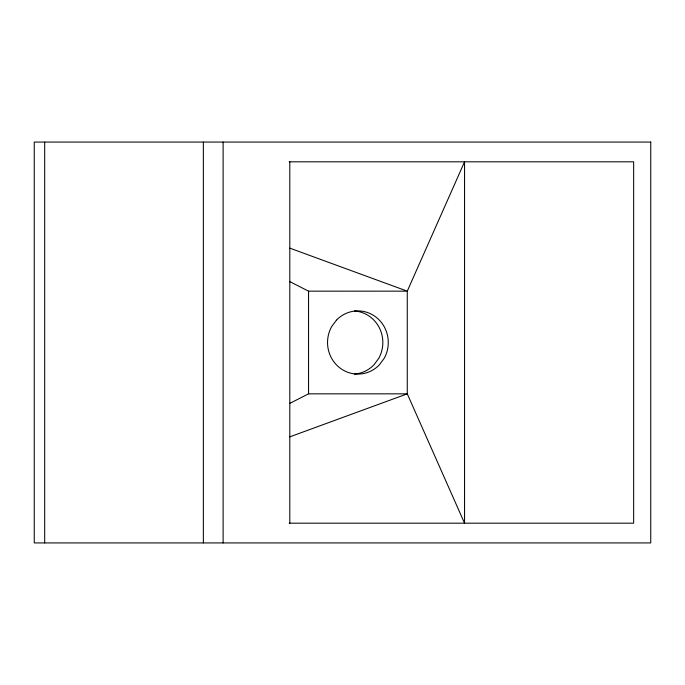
<?xml version="1.0" encoding="UTF-8"?>
<svg xmlns="http://www.w3.org/2000/svg" width="685" height="685" viewBox="0 0 685 685"><rect width="100%" height="100%" fill="white"/><g stroke="black" fill="none" stroke-linecap="round" stroke-linejoin="round"><path stroke-width="1.03" d="M289.49 403.533L308.558 393.841L407.267 393.841L464.55 523.186L464.55 161.814L407.267 291.151L407.267 393.841L289.841 436.833M289.216 161.814L633.651 161.814L633.651 523.186L289.216 523.186M289.49 281.466L308.558 291.159L407.267 291.151L289.841 248.158M308.558 291.159L308.558 393.841M289.806 161.814L289.806 523.186M223.113 142.069L223.113 542.931M203.359 142.069L203.359 542.931M44.688 142.069L44.688 542.931M354.445 310.973A31.596 30.371 90 0 1 378.771 358.298L373.942 364.84A31.596 30.371 90 0 1 354.445 374.027M336.429 320.16L331.608 326.702A31.596 30.371 90 0 0 339.417 367.562A31.596 30.371 90 0 0 379.387 364.84L384.208 358.298A31.596 30.371 90 0 0 376.399 317.429A31.596 30.371 90 0 0 336.429 320.16M650.75 142.069L34.25 142.069L34.25 542.931L650.75 542.931L650.75 142.069"/></g></svg>
